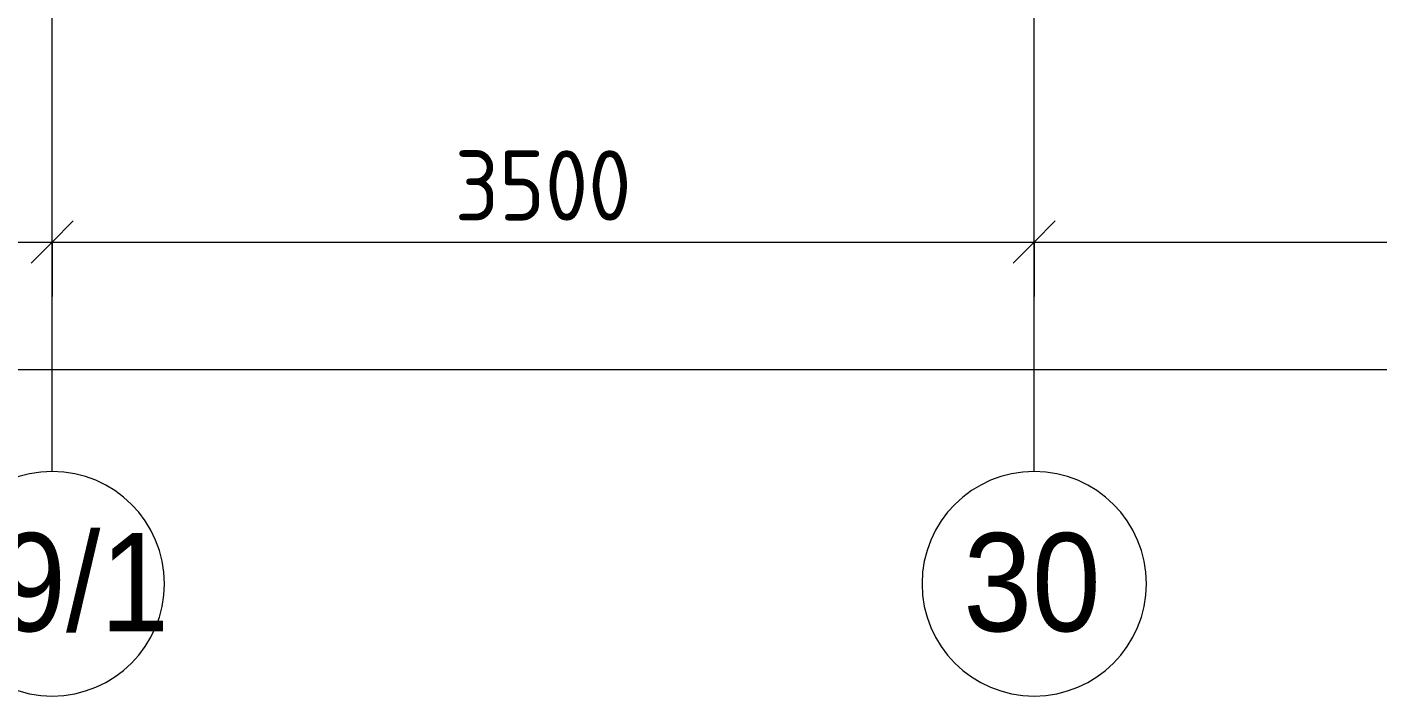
# Model space of a CAD drawing. Header units: millimetres. Extents: x 81566 to 292854, y -8553 to 29000.
# Drawn here: x 107120 to 111932, y -2706 to -323 of the extents above; entities that cross this region are included whole.
import ezdxf

# ---------------------------------------------------------------- set-up
doc = ezdxf.new("R2010")
doc.units = ezdxf.units.MM
for name, color, linetype, lineweight in [('A-ANNO-DIMS', 7, 'Continuous', 9), ('A-ANNO-DIMS-100', 7, 'Continuous', 9), ('Оси', 7, 'Continuous', 9), ('Оси-1', 7, 'Continuous', 20)]:
    doc.layers.add(name, color=color, linetype=linetype, lineweight=lineweight)
doc.styles.add('Arial', font='arial.ttf', dxfattribs={"width": 0.9, "height": 350})
doc.styles.add('ISOCPEUR', font='isocpeur.ttf', dxfattribs={"width": 0.9, "height": 250})
doc.dimstyles.new('ISO-2_5_0_9К_БОЛЬШОЙ', dxfattribs={"dimscale": 304.8, "dimtxt": 248.995294, "dimasz": 0.492126, "dimexe": 0.393701, "dimexo": 0.984252, "dimgap": 0, "dimtad": 1, "dimdec": 0, "dimrnd": 10, "dimzin": 0, "dimdsep": 46, "dimtxsty": 'ISOCPEUR', "dimblk1": 'OBLIQUE', "dimblk2": 'OBLIQUE', "dimsah": 1, "dimcen": 0.09, "dimdle": 0.393701, "dimazin": 0, "dimtfac": 1, "dimtdec": 4, "dimtix": 1, "dimtmove": 0, "dimatfit": 3, "dimfxl": 1, "dimtvp": 1, "dimtolj": 1, "dimtzin": 0, "dimarcsym": 2})

# ---------------------------------------------------------------- blocks, each defined once
blk = doc.blocks.new('Ось сетки - D8-29747960-План расстановки мебели и оборудования 2 этажа в осях 23-33')
at = {"layer": 'Оси-1'}
for start, end in [(360, 180), (180, 360)]:
    blk.add_arc((0, 0), 4, start, end, dxfattribs=at)
blk = doc.blocks.new('DIMBLOCK21-План расстановки мебели и оборудования 2 этажа в осях 23-33')
at = {"layer": 'A-ANNO-DIMS-100'}
for p, q in [((105810, -1282.8), (105810, -968.8)), ((107210, -1282.8), (107210, -968.8)), ((105810, -1088.8), (107210, -1088.8)), ((105810, -1088.8), (105810, -1282.8)), ((107210, -1088.8), (107210, -1282.8))]:
    blk.add_line(p, q, dxfattribs=at)
at = {"layer": 'A-ANNO-DIMS-100', "lineweight": 20}
for p, q in [((105810, -1088.8), (105885, -1013.8)), ((107210, -1088.8), (107285, -1013.8)), ((105810, -1088.8), (105735, -1163.8)), ((107210, -1088.8), (107135, -1163.8))]:
    blk.add_line(p, q, dxfattribs=at)
at = {"layer": 'A-ANNO-DIMS-100', "color": 0, "insert": (106203.5, -762.2), "char_height": 250, "width": 735.494, "attachment_point": 1, "line_spacing_factor": 1.149209, "style": 'ISOCPEUR'}
blk.add_mtext('1400', dxfattribs=at)
blk = doc.blocks.new('_Oblique')
at = {"color": 0, "linetype": 'ByBlock', "lineweight": -2}
blk.add_line((-0.5, -0.5), (0.5, 0.5), dxfattribs=at)
blk = doc.blocks.new('DIMBLOCK22-План расстановки мебели и оборудования 2 этажа в осях 23-33')
at = {"layer": 'A-ANNO-DIMS-100'}
for p, q in [((107210, -1282.8), (107210, -968.8)), ((110710, -1282.8), (110710, -968.8)), ((107210, -1088.8), (110710, -1088.8)), ((107210, -1088.8), (107210, -1282.8)), ((110710, -1088.8), (110710, -1282.8))]:
    blk.add_line(p, q, dxfattribs=at)
at = {"layer": 'A-ANNO-DIMS-100', "lineweight": 20}
for p, q in [((107210, -1088.8), (107285, -1013.8)), ((110710, -1088.8), (110785, -1013.8)), ((107210, -1088.8), (107135, -1163.8)), ((110710, -1088.8), (110635, -1163.8))]:
    blk.add_line(p, q, dxfattribs=at)
at = {"layer": 'A-ANNO-DIMS-100', "color": 0, "insert": (108644, -762.2), "char_height": 250, "width": 758.478, "attachment_point": 1, "line_spacing_factor": 1.149209, "style": 'ISOCPEUR'}
blk.add_mtext('3500', dxfattribs=at)
blk = doc.blocks.new('DIMBLOCK23-План расстановки мебели и оборудования 2 этажа в осях 23-33')
at = {"layer": 'A-ANNO-DIMS-100'}
for p, q in [((110710, -1282.8), (110710, -968.8)), ((115960, -1282.8), (115960, -968.8)), ((110710, -1088.8), (115960, -1088.8)), ((110710, -1088.8), (110710, -1282.8)), ((115960, -1088.8), (115960, -1282.8))]:
    blk.add_line(p, q, dxfattribs=at)
at = {"layer": 'A-ANNO-DIMS-100', "lineweight": 20}
for p, q in [((110710, -1088.8), (110785, -1013.8)), ((115960, -1088.8), (116035, -1013.8)), ((110710, -1088.8), (110635, -1163.8)), ((115960, -1088.8), (115885, -1163.8))]:
    blk.add_line(p, q, dxfattribs=at)
at = {"layer": 'A-ANNO-DIMS-100', "color": 0, "insert": (113019, -762.2), "char_height": 250, "width": 758.478, "attachment_point": 1, "line_spacing_factor": 1.149209, "style": 'ISOCPEUR'}
blk.add_mtext('5250', dxfattribs=at)
blk = doc.blocks.new('DIMBLOCK26-План расстановки мебели и оборудования 2 этажа в осях 23-33')
at = {"layer": 'A-ANNO-DIMS-100'}
for p, q in [((84560, -1736.5), (84560, -1422.6)), ((125010, -1736.5), (125010, -1422.6)), ((84440, -1542.6), (125130, -1542.6)), ((84560, -1542.6), (84560, -1736.5)), ((125010, -1542.6), (125010, -1736.5))]:
    blk.add_line(p, q, dxfattribs=at)
at = {"layer": 'A-ANNO-DIMS-100', "lineweight": 20}
for p, q in [((84560, -1542.6), (84635, -1467.6)), ((125010, -1542.6), (125085, -1467.6)), ((84560, -1542.6), (84485, -1617.6)), ((125010, -1542.6), (124935, -1617.6))]:
    blk.add_line(p, q, dxfattribs=at)
at = {"layer": 'A-ANNO-DIMS-100', "color": 0, "insert": (104366, -1216), "char_height": 250, "width": 1005.558, "attachment_point": 1, "line_spacing_factor": 1.149209, "style": 'ISOCPEUR'}
blk.add_mtext('40450', dxfattribs=at)

msp = doc.modelspace()

# ---------------------------------------------------------------- linework, layer by layer
at = {"layer": 'Оси'}
for p, q in [((107210, -1906.3), (107210, 593.7)), ((110710, -1906.3), (110710, 593.7))]:
    msp.add_line(p, q, dxfattribs=at)

# ---------------------------------------------------------------- block references
at = {"layer": 'Оси-1', "xscale": 99.99999999999993, "yscale": 99.99999999999993, "zscale": 99.99999999999993}
for p in [(107210, -2306.3), (110710, -2306.3)]:
    msp.add_blockref('Ось сетки - D8-29747960-План расстановки мебели и оборудования 2 этажа в осях 23-33', p, dxfattribs=at)

# ---------------------------------------------------------------- texts
at = {"layer": 'Оси', "char_height": 350, "attachment_point": 1, "style": 'Arial'}
for s, insert, width in [('29/1', (106769.7, -2125.6), 1060.633), ('30', (110457.4, -2125.6), 606.076)]:
    msp.add_mtext(s, dxfattribs=dict(at, insert=insert, width=width))

# ---------------------------------------------------------------- dimensions: what is measured, and where the dimension line sits
at = {"layer": 'A-ANNO-DIMS'}
for base, p1, p2, override, picture, middle in [((107210, -1088.8), (105810, -982.8), (107210, -982.8), {"dimpost": '<>', "dimfxl": 1400}, 'DIMBLOCK21-План расстановки мебели и оборудования 2 этажа в осях 23-33', (106510, -963.8)), ((110710, -1088.8), (107210, -982.8), (110710, -982.8), {"dimpost": '<>', "dimfxl": 3500}, 'DIMBLOCK22-План расстановки мебели и оборудования 2 этажа в осях 23-33', (108960, -963.8)), ((115960, -1088.8), (110710, -982.8), (115960, -982.8), {"dimpost": '<>', "dimfxl": 5250}, 'DIMBLOCK23-План расстановки мебели и оборудования 2 этажа в осях 23-33', (113335, -963.8)), ((125010, -1542.6), (84560, -1436.5), (125010, -1436.5), {"dimpost": '<>', "dimfxl": 40450}, 'DIMBLOCK26-План расстановки мебели и оборудования 2 этажа в осях 23-33', (104785, -1417.6))]:
    dim = msp.add_linear_dim(base=base, p1=p1, p2=p2, dimstyle='ISO-2_5_0_9К_БОЛЬШОЙ', override=override, dxfattribs=at)
    dim.commit()
    dim.dimension.update_dxf_attribs({"geometry": picture, "text_midpoint": middle})

doc.saveas('drawing.dxf')
